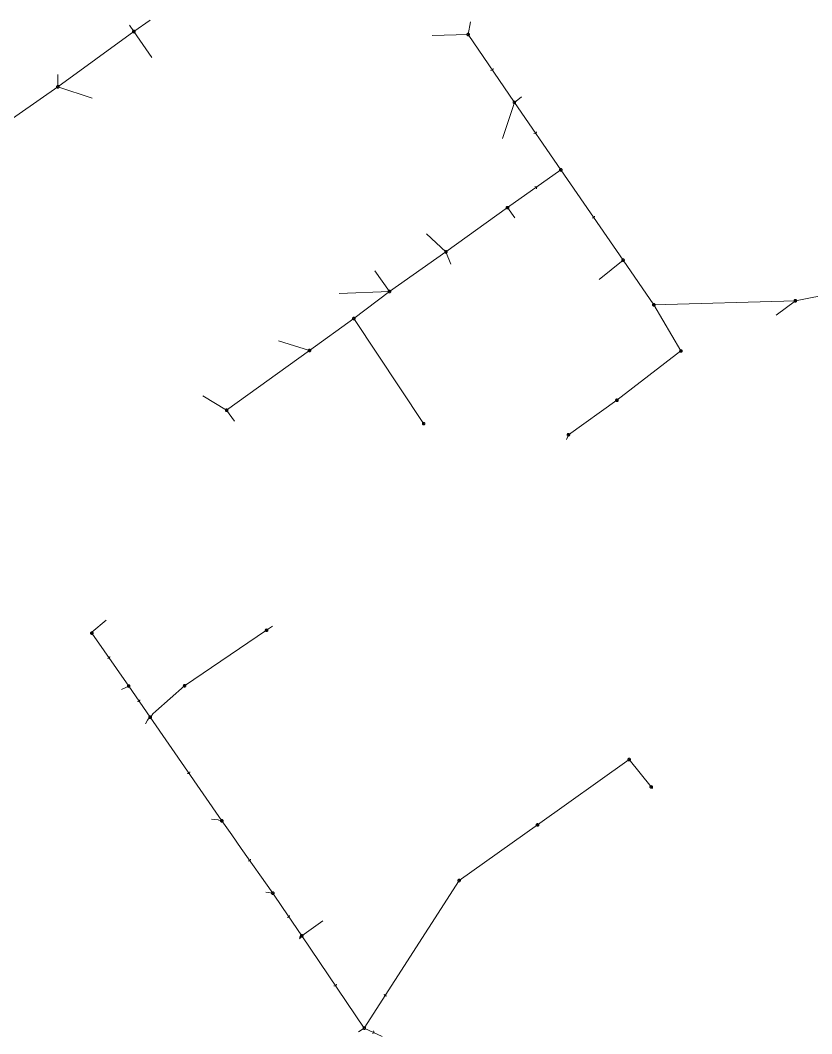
# Model space of a CAD drawing. Header units: metres. Extents: x 25504150 to 25508618, y 6694193 to 6702753.
# Drawn here: x 25504673.2 to 25504955.1, y 6699982.6 to 6700343.7 of the extents above; entities that cross this region are included whole.
import ezdxf

# ---------------------------------------------------------------- set-up
doc = ezdxf.new("R2010")
doc.units = ezdxf.units.M
for name, pattern in [('Sewer_node', [0]), ('Viemariputket', [0]), ('Viemarivarusteet', [0])]:
    doc.linetypes.add(name, pattern=pattern)
for name, color, linetype, lineweight in [('Sewer_node', 7, 'Sewer_node', 0), ('Viemariputket', 7, 'Viemariputket', 0), ('Viemarivarusteet', 7, 'Viemarivarusteet', 0)]:
    doc.layers.add(name, color=color, linetype=linetype, lineweight=lineweight)

msp = doc.modelspace()

# ---------------------------------------------------------------- linework, layer by layer
at = {"layer": 'Sewer_node', "color": 46, "linetype": 'Continuous', "true_color": 0x7f5f00, "flags": 128}
for points, elevation in [([(25504714.11, 6700339.64), (25504714.1, 6700339.71), (25504714.09, 6700339.79), (25504714.06, 6700339.85), (25504714.02, 6700339.92), (25504713.97, 6700339.97), (25504713.92, 6700340.02), (25504713.85, 6700340.06), (25504713.79, 6700340.09), (25504713.71, 6700340.1), (25504713.64, 6700340.11), (25504713.57, 6700340.1), (25504713.49, 6700340.09), (25504713.43, 6700340.06), (25504713.36, 6700340.02), (25504713.31, 6700339.97), (25504713.26, 6700339.92), (25504713.22, 6700339.85), (25504713.19, 6700339.79), (25504713.18, 6700339.71), (25504713.17, 6700339.64), (25504713.18, 6700339.57), (25504713.19, 6700339.49), (25504713.22, 6700339.43), (25504713.26, 6700339.36), (25504713.31, 6700339.31), (25504713.36, 6700339.26), (25504713.43, 6700339.22), (25504713.49, 6700339.19), (25504713.57, 6700339.18), (25504713.64, 6700339.17), (25504713.71, 6700339.18), (25504713.79, 6700339.19), (25504713.85, 6700339.22), (25504713.92, 6700339.26), (25504713.97, 6700339.31), (25504714.02, 6700339.36), (25504714.06, 6700339.43), (25504714.09, 6700339.49), (25504714.1, 6700339.57)], 61.59), ([(25504833.16, 6700338.58), (25504833.15, 6700338.65), (25504833.14, 6700338.72), (25504833.11, 6700338.79), (25504833.07, 6700338.85), (25504833.03, 6700338.91), (25504832.97, 6700338.95), (25504832.91, 6700338.99), (25504832.84, 6700339.02), (25504832.77, 6700339.03), (25504832.7, 6700339.04), (25504832.63, 6700339.03), (25504832.56, 6700339.02), (25504832.49, 6700338.99), (25504832.43, 6700338.95), (25504832.37, 6700338.91), (25504832.33, 6700338.85), (25504832.29, 6700338.79), (25504832.26, 6700338.72), (25504832.25, 6700338.65), (25504832.24, 6700338.58), (25504832.25, 6700338.51), (25504832.26, 6700338.44), (25504832.29, 6700338.37), (25504832.33, 6700338.31), (25504832.37, 6700338.25), (25504832.43, 6700338.21), (25504832.49, 6700338.17), (25504832.56, 6700338.14), (25504832.63, 6700338.13), (25504832.7, 6700338.12), (25504832.77, 6700338.13), (25504832.84, 6700338.14), (25504832.91, 6700338.17), (25504832.97, 6700338.21), (25504833.03, 6700338.25), (25504833.07, 6700338.31), (25504833.11, 6700338.37), (25504833.14, 6700338.44), (25504833.15, 6700338.51)], 57.7), ([(25504687.04, 6700319.98), (25504687.03, 6700320.05), (25504687.02, 6700320.13), (25504686.99, 6700320.19), (25504686.95, 6700320.26), (25504686.9, 6700320.31), (25504686.85, 6700320.36), (25504686.78, 6700320.4), (25504686.72, 6700320.43), (25504686.64, 6700320.44), (25504686.57, 6700320.45), (25504686.5, 6700320.44), (25504686.42, 6700320.43), (25504686.36, 6700320.4), (25504686.29, 6700320.36), (25504686.24, 6700320.31), (25504686.19, 6700320.26), (25504686.15, 6700320.19), (25504686.12, 6700320.13), (25504686.11, 6700320.05), (25504686.1, 6700319.98), (25504686.11, 6700319.91), (25504686.12, 6700319.83), (25504686.15, 6700319.77), (25504686.19, 6700319.7), (25504686.24, 6700319.65), (25504686.29, 6700319.6), (25504686.36, 6700319.56), (25504686.42, 6700319.53), (25504686.5, 6700319.52), (25504686.57, 6700319.51), (25504686.64, 6700319.52), (25504686.72, 6700319.53), (25504686.78, 6700319.56), (25504686.85, 6700319.6), (25504686.9, 6700319.65), (25504686.95, 6700319.7), (25504686.99, 6700319.77), (25504687.02, 6700319.83), (25504687.03, 6700319.91)], 60.88), ([(25504849.62, 6700314.41), (25504849.61, 6700314.48), (25504849.6, 6700314.55), (25504849.57, 6700314.62), (25504849.53, 6700314.68), (25504849.49, 6700314.74), (25504849.43, 6700314.78), (25504849.37, 6700314.82), (25504849.3, 6700314.85), (25504849.23, 6700314.86), (25504849.16, 6700314.87), (25504849.09, 6700314.86), (25504849.02, 6700314.85), (25504848.95, 6700314.82), (25504848.89, 6700314.78), (25504848.83, 6700314.74), (25504848.79, 6700314.68), (25504848.75, 6700314.62), (25504848.72, 6700314.55), (25504848.71, 6700314.48), (25504848.7, 6700314.41), (25504848.71, 6700314.34), (25504848.72, 6700314.27), (25504848.75, 6700314.2), (25504848.79, 6700314.14), (25504848.83, 6700314.08), (25504848.89, 6700314.04), (25504848.95, 6700314), (25504849.02, 6700313.97), (25504849.09, 6700313.96), (25504849.16, 6700313.95), (25504849.23, 6700313.96), (25504849.3, 6700313.97), (25504849.37, 6700314), (25504849.43, 6700314.04), (25504849.49, 6700314.08), (25504849.53, 6700314.14), (25504849.57, 6700314.2), (25504849.6, 6700314.27), (25504849.61, 6700314.34)], 56.18), ([(25504866.2, 6700290.38), (25504866.19, 6700290.45), (25504866.18, 6700290.52), (25504866.15, 6700290.59), (25504866.11, 6700290.65), (25504866.07, 6700290.71), (25504866.01, 6700290.75), (25504865.95, 6700290.79), (25504865.88, 6700290.82), (25504865.81, 6700290.83), (25504865.74, 6700290.84), (25504865.67, 6700290.83), (25504865.6, 6700290.82), (25504865.53, 6700290.79), (25504865.47, 6700290.75), (25504865.41, 6700290.71), (25504865.37, 6700290.65), (25504865.33, 6700290.59), (25504865.3, 6700290.52), (25504865.29, 6700290.45), (25504865.28, 6700290.38), (25504865.29, 6700290.31), (25504865.3, 6700290.24), (25504865.33, 6700290.17), (25504865.37, 6700290.11), (25504865.41, 6700290.05), (25504865.47, 6700290.01), (25504865.53, 6700289.97), (25504865.6, 6700289.94), (25504865.67, 6700289.93), (25504865.74, 6700289.92), (25504865.81, 6700289.93), (25504865.88, 6700289.94), (25504865.95, 6700289.97), (25504866.01, 6700290.01), (25504866.07, 6700290.05), (25504866.11, 6700290.11), (25504866.15, 6700290.17), (25504866.18, 6700290.24), (25504866.19, 6700290.31)], 55.08), ([(25504847.16, 6700276.91), (25504847.15, 6700276.98), (25504847.14, 6700277.05), (25504847.11, 6700277.12), (25504847.07, 6700277.18), (25504847.03, 6700277.24), (25504846.97, 6700277.28), (25504846.91, 6700277.32), (25504846.84, 6700277.35), (25504846.77, 6700277.36), (25504846.7, 6700277.37), (25504846.63, 6700277.36), (25504846.56, 6700277.35), (25504846.49, 6700277.32), (25504846.43, 6700277.28), (25504846.37, 6700277.24), (25504846.33, 6700277.18), (25504846.29, 6700277.12), (25504846.26, 6700277.05), (25504846.25, 6700276.98), (25504846.24, 6700276.91), (25504846.25, 6700276.84), (25504846.26, 6700276.77), (25504846.29, 6700276.7), (25504846.33, 6700276.64), (25504846.37, 6700276.58), (25504846.43, 6700276.54), (25504846.49, 6700276.5), (25504846.56, 6700276.47), (25504846.63, 6700276.46), (25504846.7, 6700276.45), (25504846.77, 6700276.46), (25504846.84, 6700276.47), (25504846.91, 6700276.5), (25504846.97, 6700276.54), (25504847.03, 6700276.58), (25504847.07, 6700276.64), (25504847.11, 6700276.7), (25504847.14, 6700276.77), (25504847.15, 6700276.84)], 55.12), ([(25504825.26, 6700261.15), (25504825.25, 6700261.22), (25504825.24, 6700261.29), (25504825.21, 6700261.36), (25504825.17, 6700261.42), (25504825.13, 6700261.48), (25504825.07, 6700261.52), (25504825.01, 6700261.56), (25504824.94, 6700261.59), (25504824.87, 6700261.6), (25504824.8, 6700261.61), (25504824.73, 6700261.6), (25504824.66, 6700261.59), (25504824.59, 6700261.56), (25504824.53, 6700261.52), (25504824.47, 6700261.48), (25504824.43, 6700261.42), (25504824.39, 6700261.36), (25504824.36, 6700261.29), (25504824.35, 6700261.22), (25504824.34, 6700261.15), (25504824.35, 6700261.08), (25504824.36, 6700261.01), (25504824.39, 6700260.94), (25504824.43, 6700260.88), (25504824.47, 6700260.82), (25504824.53, 6700260.78), (25504824.59, 6700260.74), (25504824.66, 6700260.71), (25504824.73, 6700260.7), (25504824.8, 6700260.69), (25504824.87, 6700260.7), (25504824.94, 6700260.71), (25504825.01, 6700260.74), (25504825.07, 6700260.78), (25504825.13, 6700260.82), (25504825.17, 6700260.88), (25504825.21, 6700260.94), (25504825.24, 6700261.01), (25504825.25, 6700261.08)], 58.4), ([(25504888.36, 6700258.22), (25504888.35, 6700258.29), (25504888.34, 6700258.36), (25504888.31, 6700258.43), (25504888.27, 6700258.49), (25504888.23, 6700258.55), (25504888.17, 6700258.59), (25504888.11, 6700258.63), (25504888.04, 6700258.66), (25504887.97, 6700258.67), (25504887.9, 6700258.68), (25504887.83, 6700258.67), (25504887.76, 6700258.66), (25504887.69, 6700258.63), (25504887.63, 6700258.59), (25504887.57, 6700258.55), (25504887.53, 6700258.49), (25504887.49, 6700258.43), (25504887.46, 6700258.36), (25504887.45, 6700258.29), (25504887.44, 6700258.22), (25504887.45, 6700258.15), (25504887.46, 6700258.08), (25504887.49, 6700258.01), (25504887.53, 6700257.95), (25504887.57, 6700257.89), (25504887.63, 6700257.85), (25504887.69, 6700257.81), (25504887.76, 6700257.78), (25504887.83, 6700257.77), (25504887.9, 6700257.76), (25504887.97, 6700257.77), (25504888.04, 6700257.78), (25504888.11, 6700257.81), (25504888.17, 6700257.85), (25504888.23, 6700257.89), (25504888.27, 6700257.95), (25504888.31, 6700258.01), (25504888.34, 6700258.08), (25504888.35, 6700258.15)], 55.78), ([(25504805.13, 6700247.03), (25504805.12, 6700247.1), (25504805.11, 6700247.17), (25504805.08, 6700247.24), (25504805.04, 6700247.3), (25504805, 6700247.36), (25504804.94, 6700247.4), (25504804.88, 6700247.44), (25504804.81, 6700247.47), (25504804.74, 6700247.48), (25504804.67, 6700247.49), (25504804.6, 6700247.48), (25504804.53, 6700247.47), (25504804.46, 6700247.44), (25504804.4, 6700247.4), (25504804.34, 6700247.36), (25504804.3, 6700247.3), (25504804.26, 6700247.24), (25504804.23, 6700247.17), (25504804.22, 6700247.1), (25504804.21, 6700247.03), (25504804.22, 6700246.96), (25504804.23, 6700246.89), (25504804.26, 6700246.82), (25504804.3, 6700246.76), (25504804.34, 6700246.7), (25504804.4, 6700246.66), (25504804.46, 6700246.62), (25504804.53, 6700246.59), (25504804.6, 6700246.58), (25504804.67, 6700246.57), (25504804.74, 6700246.58), (25504804.81, 6700246.59), (25504804.88, 6700246.62), (25504804.94, 6700246.66), (25504805, 6700246.7), (25504805.04, 6700246.76), (25504805.08, 6700246.82), (25504805.11, 6700246.89), (25504805.12, 6700246.96)], 59.66), ([(25504949.72, 6700243.75), (25504949.71, 6700243.82), (25504949.7, 6700243.89), (25504949.67, 6700243.96), (25504949.63, 6700244.02), (25504949.59, 6700244.08), (25504949.53, 6700244.12), (25504949.47, 6700244.16), (25504949.4, 6700244.19), (25504949.33, 6700244.2), (25504949.26, 6700244.21), (25504949.19, 6700244.2), (25504949.12, 6700244.19), (25504949.05, 6700244.16), (25504948.99, 6700244.12), (25504948.93, 6700244.08), (25504948.89, 6700244.02), (25504948.85, 6700243.96), (25504948.82, 6700243.89), (25504948.81, 6700243.82), (25504948.8, 6700243.75), (25504948.81, 6700243.68), (25504948.82, 6700243.61), (25504948.85, 6700243.54), (25504948.89, 6700243.48), (25504948.93, 6700243.42), (25504948.99, 6700243.38), (25504949.05, 6700243.34), (25504949.12, 6700243.31), (25504949.19, 6700243.3), (25504949.26, 6700243.29), (25504949.33, 6700243.3), (25504949.4, 6700243.31), (25504949.47, 6700243.34), (25504949.53, 6700243.38), (25504949.59, 6700243.42), (25504949.63, 6700243.48), (25504949.67, 6700243.54), (25504949.7, 6700243.61), (25504949.71, 6700243.68)], 54.74), ([(25504899.29, 6700242.28), (25504899.28, 6700242.35), (25504899.27, 6700242.42), (25504899.24, 6700242.49), (25504899.2, 6700242.55), (25504899.16, 6700242.61), (25504899.1, 6700242.65), (25504899.04, 6700242.69), (25504898.97, 6700242.72), (25504898.9, 6700242.73), (25504898.83, 6700242.74), (25504898.76, 6700242.73), (25504898.69, 6700242.72), (25504898.62, 6700242.69), (25504898.56, 6700242.65), (25504898.5, 6700242.61), (25504898.46, 6700242.55), (25504898.42, 6700242.49), (25504898.39, 6700242.42), (25504898.38, 6700242.35), (25504898.37, 6700242.28), (25504898.38, 6700242.21), (25504898.39, 6700242.14), (25504898.42, 6700242.07), (25504898.46, 6700242.01), (25504898.5, 6700241.95), (25504898.56, 6700241.91), (25504898.62, 6700241.87), (25504898.69, 6700241.84), (25504898.76, 6700241.83), (25504898.83, 6700241.82), (25504898.9, 6700241.83), (25504898.97, 6700241.84), (25504899.04, 6700241.87), (25504899.1, 6700241.91), (25504899.16, 6700241.95), (25504899.2, 6700242.01), (25504899.24, 6700242.07), (25504899.27, 6700242.14), (25504899.28, 6700242.21)], 55.59), ([(25504776.66, 6700226.01), (25504776.65, 6700226.08), (25504776.64, 6700226.15), (25504776.61, 6700226.22), (25504776.57, 6700226.28), (25504776.53, 6700226.34), (25504776.47, 6700226.38), (25504776.41, 6700226.42), (25504776.34, 6700226.45), (25504776.27, 6700226.46), (25504776.2, 6700226.47), (25504776.13, 6700226.46), (25504776.06, 6700226.45), (25504775.99, 6700226.42), (25504775.93, 6700226.38), (25504775.87, 6700226.34), (25504775.83, 6700226.28), (25504775.79, 6700226.22), (25504775.76, 6700226.15), (25504775.75, 6700226.08), (25504775.74, 6700226.01), (25504775.75, 6700225.94), (25504775.76, 6700225.87), (25504775.79, 6700225.8), (25504775.83, 6700225.74), (25504775.87, 6700225.68), (25504775.93, 6700225.64), (25504775.99, 6700225.6), (25504776.06, 6700225.57), (25504776.13, 6700225.56), (25504776.2, 6700225.55), (25504776.27, 6700225.56), (25504776.34, 6700225.57), (25504776.41, 6700225.6), (25504776.47, 6700225.64), (25504776.53, 6700225.68), (25504776.57, 6700225.74), (25504776.61, 6700225.8), (25504776.64, 6700225.87), (25504776.65, 6700225.94)], 60.89), ([(25504908.97, 6700225.86), (25504908.96, 6700225.93), (25504908.95, 6700226), (25504908.92, 6700226.07), (25504908.88, 6700226.13), (25504908.84, 6700226.19), (25504908.78, 6700226.23), (25504908.72, 6700226.27), (25504908.65, 6700226.3), (25504908.58, 6700226.31), (25504908.51, 6700226.32), (25504908.44, 6700226.31), (25504908.37, 6700226.3), (25504908.3, 6700226.27), (25504908.24, 6700226.23), (25504908.18, 6700226.19), (25504908.14, 6700226.13), (25504908.1, 6700226.07), (25504908.07, 6700226), (25504908.06, 6700225.93), (25504908.05, 6700225.86), (25504908.06, 6700225.79), (25504908.07, 6700225.72), (25504908.1, 6700225.65), (25504908.14, 6700225.59), (25504908.18, 6700225.53), (25504908.24, 6700225.49), (25504908.3, 6700225.45), (25504908.37, 6700225.42), (25504908.44, 6700225.41), (25504908.51, 6700225.4), (25504908.58, 6700225.41), (25504908.65, 6700225.42), (25504908.72, 6700225.45), (25504908.78, 6700225.49), (25504908.84, 6700225.53), (25504908.88, 6700225.59), (25504908.92, 6700225.65), (25504908.95, 6700225.72), (25504908.96, 6700225.79)], 56.28), ([(25504747.13, 6700204.75), (25504747.12, 6700204.82), (25504747.11, 6700204.89), (25504747.08, 6700204.96), (25504747.04, 6700205.02), (25504747, 6700205.08), (25504746.94, 6700205.12), (25504746.88, 6700205.16), (25504746.81, 6700205.19), (25504746.74, 6700205.2), (25504746.67, 6700205.21), (25504746.6, 6700205.2), (25504746.53, 6700205.19), (25504746.46, 6700205.16), (25504746.4, 6700205.12), (25504746.34, 6700205.08), (25504746.3, 6700205.02), (25504746.26, 6700204.96), (25504746.23, 6700204.89), (25504746.22, 6700204.82), (25504746.21, 6700204.75), (25504746.22, 6700204.68), (25504746.23, 6700204.61), (25504746.26, 6700204.54), (25504746.3, 6700204.48), (25504746.34, 6700204.42), (25504746.4, 6700204.38), (25504746.46, 6700204.34), (25504746.53, 6700204.31), (25504746.6, 6700204.3), (25504746.67, 6700204.29), (25504746.74, 6700204.3), (25504746.81, 6700204.31), (25504746.88, 6700204.34), (25504746.94, 6700204.38), (25504747, 6700204.42), (25504747.04, 6700204.48), (25504747.08, 6700204.54), (25504747.11, 6700204.61), (25504747.12, 6700204.68)], 63.32), ([(25504868.88, 6700196.01), (25504868.87, 6700196.08), (25504868.86, 6700196.15), (25504868.83, 6700196.22), (25504868.79, 6700196.28), (25504868.75, 6700196.34), (25504868.69, 6700196.38), (25504868.63, 6700196.42), (25504868.56, 6700196.45), (25504868.49, 6700196.46), (25504868.42, 6700196.47), (25504868.35, 6700196.46), (25504868.28, 6700196.45), (25504868.21, 6700196.42), (25504868.15, 6700196.38), (25504868.09, 6700196.34), (25504868.05, 6700196.28), (25504868.01, 6700196.22), (25504867.98, 6700196.15), (25504867.97, 6700196.08), (25504867.96, 6700196.01), (25504867.97, 6700195.94), (25504867.98, 6700195.87), (25504868.01, 6700195.8), (25504868.05, 6700195.74), (25504868.09, 6700195.68), (25504868.15, 6700195.64), (25504868.21, 6700195.6), (25504868.28, 6700195.57), (25504868.35, 6700195.56), (25504868.42, 6700195.55), (25504868.49, 6700195.56), (25504868.56, 6700195.57), (25504868.63, 6700195.6), (25504868.69, 6700195.64), (25504868.75, 6700195.68), (25504868.79, 6700195.74), (25504868.83, 6700195.8), (25504868.86, 6700195.87), (25504868.87, 6700195.94)], 56.91), ([(25504699.11, 6700125.36), (25504699.1, 6700125.43), (25504699.09, 6700125.5), (25504699.06, 6700125.57), (25504699.02, 6700125.63), (25504698.98, 6700125.69), (25504698.92, 6700125.73), (25504698.86, 6700125.77), (25504698.79, 6700125.8), (25504698.72, 6700125.81), (25504698.65, 6700125.82), (25504698.58, 6700125.81), (25504698.51, 6700125.8), (25504698.44, 6700125.77), (25504698.38, 6700125.73), (25504698.32, 6700125.69), (25504698.28, 6700125.63), (25504698.24, 6700125.57), (25504698.21, 6700125.5), (25504698.2, 6700125.43), (25504698.19, 6700125.36), (25504698.2, 6700125.29), (25504698.21, 6700125.22), (25504698.24, 6700125.15), (25504698.28, 6700125.09), (25504698.32, 6700125.03), (25504698.38, 6700124.99), (25504698.44, 6700124.95), (25504698.51, 6700124.92), (25504698.58, 6700124.91), (25504698.65, 6700124.9), (25504698.72, 6700124.91), (25504698.79, 6700124.92), (25504698.86, 6700124.95), (25504698.92, 6700124.99), (25504698.98, 6700125.03), (25504699.02, 6700125.09), (25504699.06, 6700125.15), (25504699.09, 6700125.22), (25504699.1, 6700125.29)], 62.02), ([(25504712.24, 6700106.49), (25504712.23, 6700106.56), (25504712.22, 6700106.63), (25504712.19, 6700106.7), (25504712.15, 6700106.76), (25504712.11, 6700106.82), (25504712.05, 6700106.86), (25504711.99, 6700106.9), (25504711.92, 6700106.93), (25504711.85, 6700106.94), (25504711.78, 6700106.95), (25504711.71, 6700106.94), (25504711.64, 6700106.93), (25504711.57, 6700106.9), (25504711.51, 6700106.86), (25504711.45, 6700106.82), (25504711.41, 6700106.76), (25504711.37, 6700106.7), (25504711.34, 6700106.63), (25504711.33, 6700106.56), (25504711.32, 6700106.49), (25504711.33, 6700106.42), (25504711.34, 6700106.35), (25504711.37, 6700106.28), (25504711.41, 6700106.22), (25504711.45, 6700106.16), (25504711.51, 6700106.12), (25504711.57, 6700106.08), (25504711.64, 6700106.05), (25504711.71, 6700106.04), (25504711.78, 6700106.03), (25504711.85, 6700106.04), (25504711.92, 6700106.05), (25504711.99, 6700106.08), (25504712.05, 6700106.12), (25504712.11, 6700106.16), (25504712.15, 6700106.22), (25504712.19, 6700106.28), (25504712.22, 6700106.35), (25504712.23, 6700106.42)], 61.97), ([(25504732.16, 6700106.58), (25504732.15, 6700106.65), (25504732.14, 6700106.72), (25504732.11, 6700106.79), (25504732.07, 6700106.85), (25504732.03, 6700106.91), (25504731.97, 6700106.95), (25504731.91, 6700106.99), (25504731.84, 6700107.02), (25504731.77, 6700107.03), (25504731.7, 6700107.04), (25504731.63, 6700107.03), (25504731.56, 6700107.02), (25504731.49, 6700106.99), (25504731.43, 6700106.95), (25504731.37, 6700106.91), (25504731.33, 6700106.85), (25504731.29, 6700106.79), (25504731.26, 6700106.72), (25504731.25, 6700106.65), (25504731.24, 6700106.58), (25504731.25, 6700106.51), (25504731.26, 6700106.44), (25504731.29, 6700106.37), (25504731.33, 6700106.31), (25504731.37, 6700106.25), (25504731.43, 6700106.21), (25504731.49, 6700106.17), (25504731.56, 6700106.14), (25504731.63, 6700106.13), (25504731.7, 6700106.12), (25504731.77, 6700106.13), (25504731.84, 6700106.14), (25504731.91, 6700106.17), (25504731.97, 6700106.21), (25504732.03, 6700106.25), (25504732.07, 6700106.31), (25504732.11, 6700106.37), (25504732.14, 6700106.44), (25504732.15, 6700106.51)], 62.03), ([(25504719.91, 6700095.38), (25504719.9, 6700095.45), (25504719.89, 6700095.52), (25504719.86, 6700095.59), (25504719.82, 6700095.65), (25504719.78, 6700095.71), (25504719.72, 6700095.75), (25504719.66, 6700095.79), (25504719.59, 6700095.82), (25504719.52, 6700095.83), (25504719.45, 6700095.84), (25504719.38, 6700095.83), (25504719.31, 6700095.82), (25504719.24, 6700095.79), (25504719.18, 6700095.75), (25504719.12, 6700095.71), (25504719.08, 6700095.65), (25504719.04, 6700095.59), (25504719.01, 6700095.52), (25504719, 6700095.45), (25504718.99, 6700095.38), (25504719, 6700095.31), (25504719.01, 6700095.24), (25504719.04, 6700095.17), (25504719.08, 6700095.11), (25504719.12, 6700095.05), (25504719.18, 6700095.01), (25504719.24, 6700094.97), (25504719.31, 6700094.94), (25504719.38, 6700094.93), (25504719.45, 6700094.92), (25504719.52, 6700094.93), (25504719.59, 6700094.94), (25504719.66, 6700094.97), (25504719.72, 6700095.01), (25504719.78, 6700095.05), (25504719.82, 6700095.11), (25504719.86, 6700095.17), (25504719.89, 6700095.24), (25504719.9, 6700095.31)], 61.91), ([(25504890.51, 6700080.31), (25504890.5, 6700080.38), (25504890.49, 6700080.46), (25504890.46, 6700080.52), (25504890.42, 6700080.59), (25504890.37, 6700080.64), (25504890.32, 6700080.69), (25504890.25, 6700080.73), (25504890.19, 6700080.76), (25504890.11, 6700080.77), (25504890.04, 6700080.78), (25504889.97, 6700080.77), (25504889.89, 6700080.76), (25504889.83, 6700080.73), (25504889.76, 6700080.69), (25504889.71, 6700080.64), (25504889.66, 6700080.59), (25504889.62, 6700080.52), (25504889.59, 6700080.46), (25504889.58, 6700080.38), (25504889.57, 6700080.31), (25504889.58, 6700080.24), (25504889.59, 6700080.16), (25504889.62, 6700080.1), (25504889.66, 6700080.03), (25504889.71, 6700079.98), (25504889.76, 6700079.93), (25504889.83, 6700079.89), (25504889.89, 6700079.86), (25504889.97, 6700079.85), (25504890.04, 6700079.84), (25504890.11, 6700079.85), (25504890.19, 6700079.86), (25504890.25, 6700079.89), (25504890.32, 6700079.93), (25504890.37, 6700079.98), (25504890.42, 6700080.03), (25504890.46, 6700080.1), (25504890.49, 6700080.16), (25504890.5, 6700080.24)], 54.85), ([(25504898.38, 6700070.56), (25504898.37, 6700070.63), (25504898.36, 6700070.7), (25504898.33, 6700070.77), (25504898.29, 6700070.83), (25504898.25, 6700070.89), (25504898.19, 6700070.93), (25504898.13, 6700070.97), (25504898.06, 6700071), (25504897.99, 6700071.01), (25504897.92, 6700071.02), (25504897.85, 6700071.01), (25504897.78, 6700071), (25504897.71, 6700070.97), (25504897.65, 6700070.93), (25504897.59, 6700070.89), (25504897.55, 6700070.83), (25504897.51, 6700070.77), (25504897.48, 6700070.7), (25504897.47, 6700070.63), (25504897.46, 6700070.56), (25504897.47, 6700070.49), (25504897.48, 6700070.42), (25504897.51, 6700070.35), (25504897.55, 6700070.29), (25504897.59, 6700070.23), (25504897.65, 6700070.19), (25504897.71, 6700070.15), (25504897.78, 6700070.12), (25504897.85, 6700070.11), (25504897.92, 6700070.1), (25504897.99, 6700070.11), (25504898.06, 6700070.12), (25504898.13, 6700070.15), (25504898.19, 6700070.19), (25504898.25, 6700070.23), (25504898.29, 6700070.29), (25504898.33, 6700070.35), (25504898.36, 6700070.42), (25504898.37, 6700070.49)], 54.64), ([(25504745.41, 6700058.48), (25504745.4, 6700058.55), (25504745.39, 6700058.62), (25504745.36, 6700058.69), (25504745.32, 6700058.75), (25504745.28, 6700058.81), (25504745.22, 6700058.85), (25504745.16, 6700058.89), (25504745.09, 6700058.92), (25504745.02, 6700058.93), (25504744.95, 6700058.94), (25504744.88, 6700058.93), (25504744.81, 6700058.92), (25504744.74, 6700058.89), (25504744.68, 6700058.85), (25504744.62, 6700058.81), (25504744.58, 6700058.75), (25504744.54, 6700058.69), (25504744.51, 6700058.62), (25504744.5, 6700058.55), (25504744.49, 6700058.48), (25504744.5, 6700058.41), (25504744.51, 6700058.34), (25504744.54, 6700058.27), (25504744.58, 6700058.21), (25504744.62, 6700058.15), (25504744.68, 6700058.11), (25504744.74, 6700058.07), (25504744.81, 6700058.04), (25504744.88, 6700058.03), (25504744.95, 6700058.02), (25504745.02, 6700058.03), (25504745.09, 6700058.04), (25504745.16, 6700058.07), (25504745.22, 6700058.11), (25504745.28, 6700058.15), (25504745.32, 6700058.21), (25504745.36, 6700058.27), (25504745.39, 6700058.34), (25504745.4, 6700058.41)], 60.1), ([(25504857.89, 6700057.03), (25504857.88, 6700057.1), (25504857.87, 6700057.17), (25504857.84, 6700057.24), (25504857.8, 6700057.3), (25504857.76, 6700057.36), (25504857.7, 6700057.4), (25504857.64, 6700057.44), (25504857.57, 6700057.47), (25504857.5, 6700057.48), (25504857.43, 6700057.49), (25504857.36, 6700057.48), (25504857.29, 6700057.47), (25504857.22, 6700057.44), (25504857.16, 6700057.4), (25504857.1, 6700057.36), (25504857.06, 6700057.3), (25504857.02, 6700057.24), (25504856.99, 6700057.17), (25504856.98, 6700057.1), (25504856.97, 6700057.03), (25504856.98, 6700056.96), (25504856.99, 6700056.89), (25504857.02, 6700056.82), (25504857.06, 6700056.76), (25504857.1, 6700056.7), (25504857.16, 6700056.66), (25504857.22, 6700056.62), (25504857.29, 6700056.59), (25504857.36, 6700056.58), (25504857.43, 6700056.57), (25504857.5, 6700056.58), (25504857.57, 6700056.59), (25504857.64, 6700056.62), (25504857.7, 6700056.66), (25504857.76, 6700056.7), (25504857.8, 6700056.76), (25504857.84, 6700056.82), (25504857.87, 6700056.89), (25504857.88, 6700056.96)], 54.57), ([(25504829.94, 6700037.21), (25504829.93, 6700037.28), (25504829.92, 6700037.35), (25504829.89, 6700037.42), (25504829.85, 6700037.48), (25504829.81, 6700037.54), (25504829.75, 6700037.58), (25504829.69, 6700037.62), (25504829.62, 6700037.65), (25504829.55, 6700037.66), (25504829.48, 6700037.67), (25504829.41, 6700037.66), (25504829.34, 6700037.65), (25504829.27, 6700037.62), (25504829.21, 6700037.58), (25504829.15, 6700037.54), (25504829.11, 6700037.48), (25504829.07, 6700037.42), (25504829.04, 6700037.35), (25504829.03, 6700037.28), (25504829.02, 6700037.21), (25504829.03, 6700037.14), (25504829.04, 6700037.07), (25504829.07, 6700037), (25504829.11, 6700036.94), (25504829.15, 6700036.88), (25504829.21, 6700036.84), (25504829.27, 6700036.8), (25504829.34, 6700036.77), (25504829.41, 6700036.76), (25504829.48, 6700036.75), (25504829.55, 6700036.76), (25504829.62, 6700036.77), (25504829.69, 6700036.8), (25504829.75, 6700036.84), (25504829.81, 6700036.88), (25504829.85, 6700036.94), (25504829.89, 6700037), (25504829.92, 6700037.07), (25504829.93, 6700037.14)], 54.1), ([(25504763.58, 6700032.74), (25504763.57, 6700032.81), (25504763.56, 6700032.88), (25504763.53, 6700032.95), (25504763.49, 6700033.01), (25504763.45, 6700033.07), (25504763.39, 6700033.11), (25504763.33, 6700033.15), (25504763.26, 6700033.18), (25504763.19, 6700033.19), (25504763.12, 6700033.2), (25504763.05, 6700033.19), (25504762.98, 6700033.18), (25504762.91, 6700033.15), (25504762.85, 6700033.11), (25504762.79, 6700033.07), (25504762.75, 6700033.01), (25504762.71, 6700032.95), (25504762.68, 6700032.88), (25504762.67, 6700032.81), (25504762.66, 6700032.74), (25504762.67, 6700032.67), (25504762.68, 6700032.6), (25504762.71, 6700032.53), (25504762.75, 6700032.47), (25504762.79, 6700032.41), (25504762.85, 6700032.37), (25504762.91, 6700032.33), (25504762.98, 6700032.3), (25504763.05, 6700032.29), (25504763.12, 6700032.28), (25504763.19, 6700032.29), (25504763.26, 6700032.3), (25504763.33, 6700032.33), (25504763.39, 6700032.37), (25504763.45, 6700032.41), (25504763.49, 6700032.47), (25504763.53, 6700032.53), (25504763.56, 6700032.6), (25504763.57, 6700032.67)], 57.4), ([(25504773.89, 6700017.55), (25504773.88, 6700017.62), (25504773.87, 6700017.69), (25504773.84, 6700017.76), (25504773.8, 6700017.82), (25504773.76, 6700017.88), (25504773.7, 6700017.92), (25504773.64, 6700017.96), (25504773.57, 6700017.99), (25504773.5, 6700018), (25504773.43, 6700018.01), (25504773.36, 6700018), (25504773.29, 6700017.99), (25504773.22, 6700017.96), (25504773.16, 6700017.92), (25504773.1, 6700017.88), (25504773.06, 6700017.82), (25504773.02, 6700017.76), (25504772.99, 6700017.69), (25504772.98, 6700017.62), (25504772.97, 6700017.55), (25504772.98, 6700017.48), (25504772.99, 6700017.41), (25504773.02, 6700017.34), (25504773.06, 6700017.28), (25504773.1, 6700017.22), (25504773.16, 6700017.18), (25504773.22, 6700017.14), (25504773.29, 6700017.11), (25504773.36, 6700017.1), (25504773.43, 6700017.09), (25504773.5, 6700017.1), (25504773.57, 6700017.11), (25504773.64, 6700017.14), (25504773.7, 6700017.18), (25504773.76, 6700017.22), (25504773.8, 6700017.28), (25504773.84, 6700017.34), (25504773.87, 6700017.41), (25504773.88, 6700017.48)], 55.64), ([(25504796.18, 6699984.65), (25504796.17, 6699984.72), (25504796.16, 6699984.79), (25504796.13, 6699984.86), (25504796.09, 6699984.92), (25504796.05, 6699984.98), (25504795.99, 6699985.02), (25504795.93, 6699985.06), (25504795.86, 6699985.09), (25504795.79, 6699985.1), (25504795.72, 6699985.11), (25504795.65, 6699985.1), (25504795.58, 6699985.09), (25504795.51, 6699985.06), (25504795.45, 6699985.02), (25504795.39, 6699984.98), (25504795.35, 6699984.92), (25504795.31, 6699984.86), (25504795.28, 6699984.79), (25504795.27, 6699984.72), (25504795.26, 6699984.65), (25504795.27, 6699984.58), (25504795.28, 6699984.51), (25504795.31, 6699984.44), (25504795.35, 6699984.38), (25504795.39, 6699984.32), (25504795.45, 6699984.28), (25504795.51, 6699984.24), (25504795.58, 6699984.21), (25504795.65, 6699984.2), (25504795.72, 6699984.19), (25504795.79, 6699984.2), (25504795.86, 6699984.21), (25504795.93, 6699984.24), (25504795.99, 6699984.28), (25504796.05, 6699984.32), (25504796.09, 6699984.38), (25504796.13, 6699984.44), (25504796.16, 6699984.51), (25504796.17, 6699984.58)], 51.68)]:
    msp.add_lwpolyline(points, close=True, dxfattribs=dict(at, elevation=elevation))
for points in [[(25504840.7, 6700325.86), (25504841.44, 6700325.74), (25504841.56, 6700326.47)], [(25504856.16, 6700303.31), (25504856.9, 6700303.2), (25504857.02, 6700303.93)], [(25504857.05, 6700283.57), (25504857.16, 6700284.31), (25504856.43, 6700284.43)], [(25504876.9, 6700273.23), (25504877.64, 6700273.11), (25504877.76, 6700273.85)], [(25504704.19, 6700116.4), (25504704.94, 6700116.29), (25504705.05, 6700117.03)], [(25504714.93, 6700100.98), (25504715.67, 6700100.85), (25504715.79, 6700101.58)], [(25504732.66, 6700075.29), (25504733.4, 6700075.18), (25504733.52, 6700075.92)], [(25504754.31, 6700044.22), (25504755.05, 6700044.11), (25504755.17, 6700044.84)], [(25504768.25, 6700024.19), (25504768.99, 6700024.07), (25504769.12, 6700024.8)], [(25504784.89, 6699999.66), (25504785.63, 6699999.54), (25504785.75, 6700000.27)], [(25504802.82, 6699996.7), (25504802.99, 6699995.97), (25504803.72, 6699996.14)], [(25504798.58, 6699982.7), (25504799.28, 6699982.97), (25504799.02, 6699983.67)]]:
    msp.add_lwpolyline(points, dxfattribs=at)
for points in [[(25504792.42, 6700237.42), (25504792.41, 6700237.49), (25504792.4, 6700237.56), (25504792.37, 6700237.63), (25504792.33, 6700237.69), (25504792.29, 6700237.75), (25504792.23, 6700237.79), (25504792.17, 6700237.83), (25504792.1, 6700237.86), (25504792.03, 6700237.87), (25504791.96, 6700237.88), (25504791.89, 6700237.87), (25504791.82, 6700237.86), (25504791.75, 6700237.83), (25504791.69, 6700237.79), (25504791.63, 6700237.75), (25504791.59, 6700237.69), (25504791.55, 6700237.63), (25504791.52, 6700237.56), (25504791.51, 6700237.49), (25504791.5, 6700237.42), (25504791.51, 6700237.35), (25504791.52, 6700237.28), (25504791.55, 6700237.21), (25504791.59, 6700237.15), (25504791.63, 6700237.09), (25504791.69, 6700237.05), (25504791.75, 6700237.01), (25504791.82, 6700236.98), (25504791.89, 6700236.97), (25504791.96, 6700236.96), (25504792.03, 6700236.97), (25504792.1, 6700236.98), (25504792.17, 6700237.01), (25504792.23, 6700237.05), (25504792.29, 6700237.09), (25504792.33, 6700237.15), (25504792.37, 6700237.21), (25504792.4, 6700237.28), (25504792.41, 6700237.35)], [(25504886.16, 6700208.3), (25504886.15, 6700208.37), (25504886.14, 6700208.44), (25504886.11, 6700208.51), (25504886.07, 6700208.57), (25504886.03, 6700208.63), (25504885.97, 6700208.67), (25504885.91, 6700208.71), (25504885.84, 6700208.74), (25504885.77, 6700208.75), (25504885.7, 6700208.76), (25504885.63, 6700208.75), (25504885.56, 6700208.74), (25504885.49, 6700208.71), (25504885.43, 6700208.67), (25504885.37, 6700208.63), (25504885.33, 6700208.57), (25504885.29, 6700208.51), (25504885.26, 6700208.44), (25504885.25, 6700208.37), (25504885.24, 6700208.3), (25504885.25, 6700208.23), (25504885.26, 6700208.16), (25504885.29, 6700208.09), (25504885.33, 6700208.03), (25504885.37, 6700207.97), (25504885.43, 6700207.93), (25504885.49, 6700207.89), (25504885.56, 6700207.86), (25504885.63, 6700207.85), (25504885.7, 6700207.84), (25504885.77, 6700207.85), (25504885.84, 6700207.86), (25504885.91, 6700207.89), (25504885.97, 6700207.93), (25504886.03, 6700207.97), (25504886.07, 6700208.03), (25504886.11, 6700208.09), (25504886.14, 6700208.16), (25504886.15, 6700208.23)], [(25504817.31, 6700199.98), (25504817.3, 6700200.05), (25504817.29, 6700200.12), (25504817.26, 6700200.19), (25504817.22, 6700200.25), (25504817.18, 6700200.31), (25504817.12, 6700200.35), (25504817.06, 6700200.39), (25504816.99, 6700200.42), (25504816.92, 6700200.43), (25504816.85, 6700200.44), (25504816.78, 6700200.43), (25504816.71, 6700200.42), (25504816.64, 6700200.39), (25504816.58, 6700200.35), (25504816.52, 6700200.31), (25504816.48, 6700200.25), (25504816.44, 6700200.19), (25504816.41, 6700200.12), (25504816.4, 6700200.05), (25504816.39, 6700199.98), (25504816.4, 6700199.91), (25504816.41, 6700199.84), (25504816.44, 6700199.77), (25504816.48, 6700199.71), (25504816.52, 6700199.65), (25504816.58, 6700199.61), (25504816.64, 6700199.57), (25504816.71, 6700199.54), (25504816.78, 6700199.53), (25504816.85, 6700199.52), (25504816.92, 6700199.53), (25504816.99, 6700199.54), (25504817.06, 6700199.57), (25504817.12, 6700199.61), (25504817.18, 6700199.65), (25504817.22, 6700199.71), (25504817.26, 6700199.77), (25504817.29, 6700199.84), (25504817.3, 6700199.91)], [(25504761.35, 6700126.36), (25504761.34, 6700126.43), (25504761.33, 6700126.5), (25504761.3, 6700126.57), (25504761.26, 6700126.63), (25504761.22, 6700126.69), (25504761.16, 6700126.73), (25504761.1, 6700126.77), (25504761.03, 6700126.8), (25504760.96, 6700126.81), (25504760.89, 6700126.82), (25504760.82, 6700126.81), (25504760.75, 6700126.8), (25504760.68, 6700126.77), (25504760.62, 6700126.73), (25504760.56, 6700126.69), (25504760.52, 6700126.63), (25504760.48, 6700126.57), (25504760.45, 6700126.5), (25504760.44, 6700126.43), (25504760.43, 6700126.36), (25504760.44, 6700126.29), (25504760.45, 6700126.22), (25504760.48, 6700126.15), (25504760.52, 6700126.09), (25504760.56, 6700126.03), (25504760.62, 6700125.99), (25504760.68, 6700125.95), (25504760.75, 6700125.92), (25504760.82, 6700125.91), (25504760.89, 6700125.9), (25504760.96, 6700125.91), (25504761.03, 6700125.92), (25504761.1, 6700125.95), (25504761.16, 6700125.99), (25504761.22, 6700126.03), (25504761.26, 6700126.09), (25504761.3, 6700126.15), (25504761.33, 6700126.22), (25504761.34, 6700126.29)]]:
    msp.add_lwpolyline(points, close=True, dxfattribs=at)
at = {"layer": 'Viemariputket', "color": 1, "linetype": 'Continuous', "lineweight": 15}
for p, q in [((25504713.64, 6700339.64), (25504712.09, 6700341.9)), ((25504713.64, 6700339.64), (25504719.43, 6700343.66)), ((25504832.7, 6700338.58), (25504833.54, 6700343.07)), ((25504686.57, 6700319.98), (25504713.64, 6700339.64)), ((25504713.64, 6700339.64), (25504720.05, 6700330.39)), ((25504832.7, 6700338.58), (25504819.85, 6700338.24)), ((25504849.16, 6700314.41), (25504832.7, 6700338.58)), ((25504686.57, 6700319.98, 60.88), (25504686.52, 6700324.3)), ((25504648.35, 6700293.33), (25504686.57, 6700319.98)), ((25504686.57, 6700319.98, 60.88), (25504698.81, 6700315.92)), ((25504849.16, 6700314.41), (25504851.73, 6700316.41)), ((25504849.16, 6700314.41), (25504844.97, 6700301.52)), ((25504865.74, 6700290.38), (25504849.16, 6700314.41)), ((25504865.74, 6700290.38), (25504846.7, 6700276.91)), ((25504887.9, 6700258.22), (25504865.74, 6700290.38)), ((25504846.7, 6700276.91), (25504824.8, 6700261.15)), ((25504824.8, 6700261.15), (25504817.82, 6700267.62)), ((25504824.8, 6700261.15), (25504804.67, 6700247.03)), ((25504824.8, 6700261.15), (25504826.57, 6700256.83)), ((25504887.9, 6700258.22), (25504879.39, 6700251.34)), ((25504898.83, 6700242.28), (25504887.9, 6700258.22)), ((25504804.67, 6700247.03), (25504799.49, 6700254.41)), ((25505006.99, 6700255.3), (25504949.26, 6700243.75)), ((25504804.67, 6700247.03, 58.19), (25504786.8, 6700246.28, 58.38)), ((25504804.67, 6700247.03, 58.09), (25504791.96, 6700237.42)), ((25504949.26, 6700243.75), (25504898.83, 6700242.28)), ((25504949.26, 6700243.75), (25504942.38, 6700238.66)), ((25504898.83, 6700242.28), (25504908.51, 6700225.86)), ((25504791.96, 6700237.42), (25504776.2, 6700226.01, 59.09)), ((25504791.96, 6700237.42), (25504816.85, 6700199.98)), ((25504776.2, 6700226.01), (25504765.17, 6700229.47)), ((25504776.2, 6700226.01), (25504746.67, 6700204.75)), ((25504908.51, 6700225.86), (25504885.7, 6700208.3)), ((25504746.67, 6700204.75), (25504738.2, 6700209.89)), ((25504885.7, 6700208.3), (25504868.42, 6700196.01)), ((25504746.67, 6700204.75), (25504749.49, 6700200.87)), ((25504868.42, 6700196.01), (25504867.75, 6700194.36)), ((25504698.65, 6700125.36), (25504711.78, 6700106.49)), ((25504731.7, 6700106.58), (25504760.89, 6700126.36)), ((25504760.89, 6700126.36), (25504762.98, 6700127.79)), ((25504711.78, 6700106.49), (25504709.26, 6700105.32)), ((25504711.78, 6700106.49), (25504719.45, 6700095.38)), ((25504719.45, 6700095.38), (25504744.95, 6700058.48)), ((25504857.43, 6700057.03), (25504890.04, 6700080.31)), ((25504890.04, 6700080.31), (25504897.92, 6700070.56)), ((25504897.92, 6700070.56), (25504898.32, 6700070)), ((25504829.48, 6700037.21), (25504857.43, 6700057.03)), ((25504795.72, 6699984.65), (25504829.48, 6700037.21)), ((25504763.12, 6700032.74), (25504760.58, 6700033.08)), ((25504773.43, 6700017.55), (25504780.97, 6700022.91)), ((25504773.43, 6700017.55), (25504772.5, 6700017.08)), ((25504773.43, 6700017.55), (25504772.67, 6700016.43)), ((25504773.43, 6700017.55), (25504795.72, 6699984.65)), ((25504795.72, 6699984.65), (25504793.61, 6699983.37)), ((25504802.02, 6699981.69), (25504795.72, 6699984.65))]:
    msp.add_line(p, q, dxfattribs=at)
at = {"layer": 'Viemariputket', "color": 251, "linetype": 'Continuous', "lineweight": 5, "true_color": 0x595959}
msp.add_line((25504846.7, 6700276.91, 55.08), (25504849.38, 6700273.24, 55.12), dxfattribs=at)
at = {"layer": 'Viemariputket', "color": 1, "linetype": 'Continuous', "lineweight": 15, "flags": 128}
for points in [[(25504703.73, 6700130), (25504698.66, 6700125.73), (25504698.65, 6700125.36)], [(25504719.45, 6700095.38), (25504719.77, 6700095.62), (25504720.34, 6700096.64), (25504721.4, 6700097.59), (25504731.7, 6700106.58)], [(25504719.45, 6700095.38), (25504719.05, 6700095.12), (25504718.49, 6700094.3), (25504717.72, 6700093.06)], [(25504744.95, 6700058.48), (25504748.54, 6700053.45), (25504751.89, 6700048.57), (25504763.12, 6700032.74)], [(25504763.12, 6700032.74), (25504766.59, 6700027.61), (25504773.43, 6700017.55)]]:
    msp.add_lwpolyline(points, dxfattribs=at)
at = {"layer": 'Viemariputket', "color": 1, "linetype": 'Continuous', "lineweight": 15}
msp.add_polyline3d([(25504741.32, 6700059.02, 58.93), (25504743.64, 6700058.81, 0), (25504743.88, 6700058.72, 0), (25504744.95, 6700058.48, 58.69)], dxfattribs=at)
at = {"layer": 'Viemarivarusteet', "color": 1}
for p in [(25504713.64, 6700339.64, 61.59), (25504832.7, 6700338.58, 57.7), (25504686.57, 6700319.98, 60.88), (25504849.16, 6700314.41, 56.18), (25504865.74, 6700290.38, 55.08), (25504846.7, 6700276.91, 55.12), (25504824.8, 6700261.15, 58.4), (25504887.9, 6700258.22, 55.78), (25504804.67, 6700247.03, 59.66), (25504949.26, 6700243.75, 54.74), (25504898.83, 6700242.28, 55.59), (25504791.96, 6700237.42), (25504776.2, 6700226.01, 60.89), (25504908.51, 6700225.86, 56.28), (25504885.7, 6700208.3), (25504746.67, 6700204.75, 63.32), (25504816.85, 6700199.98), (25504868.42, 6700196.01, 56.91), (25504698.65, 6700125.36, 62.02), (25504760.89, 6700126.36), (25504711.78, 6700106.49, 61.97), (25504731.7, 6700106.58, 62.03), (25504719.45, 6700095.38, 61.91), (25504890.04, 6700080.31, 54.85), (25504897.92, 6700070.56, 54.64), (25504744.95, 6700058.48, 60.1), (25504857.43, 6700057.03, 54.57), (25504829.48, 6700037.21, 54.1), (25504763.12, 6700032.74, 57.4), (25504773.43, 6700017.55, 55.64), (25504795.72, 6699984.65, 51.68)]:
    msp.add_point(p, dxfattribs=at)

doc.saveas('drawing.dxf')
